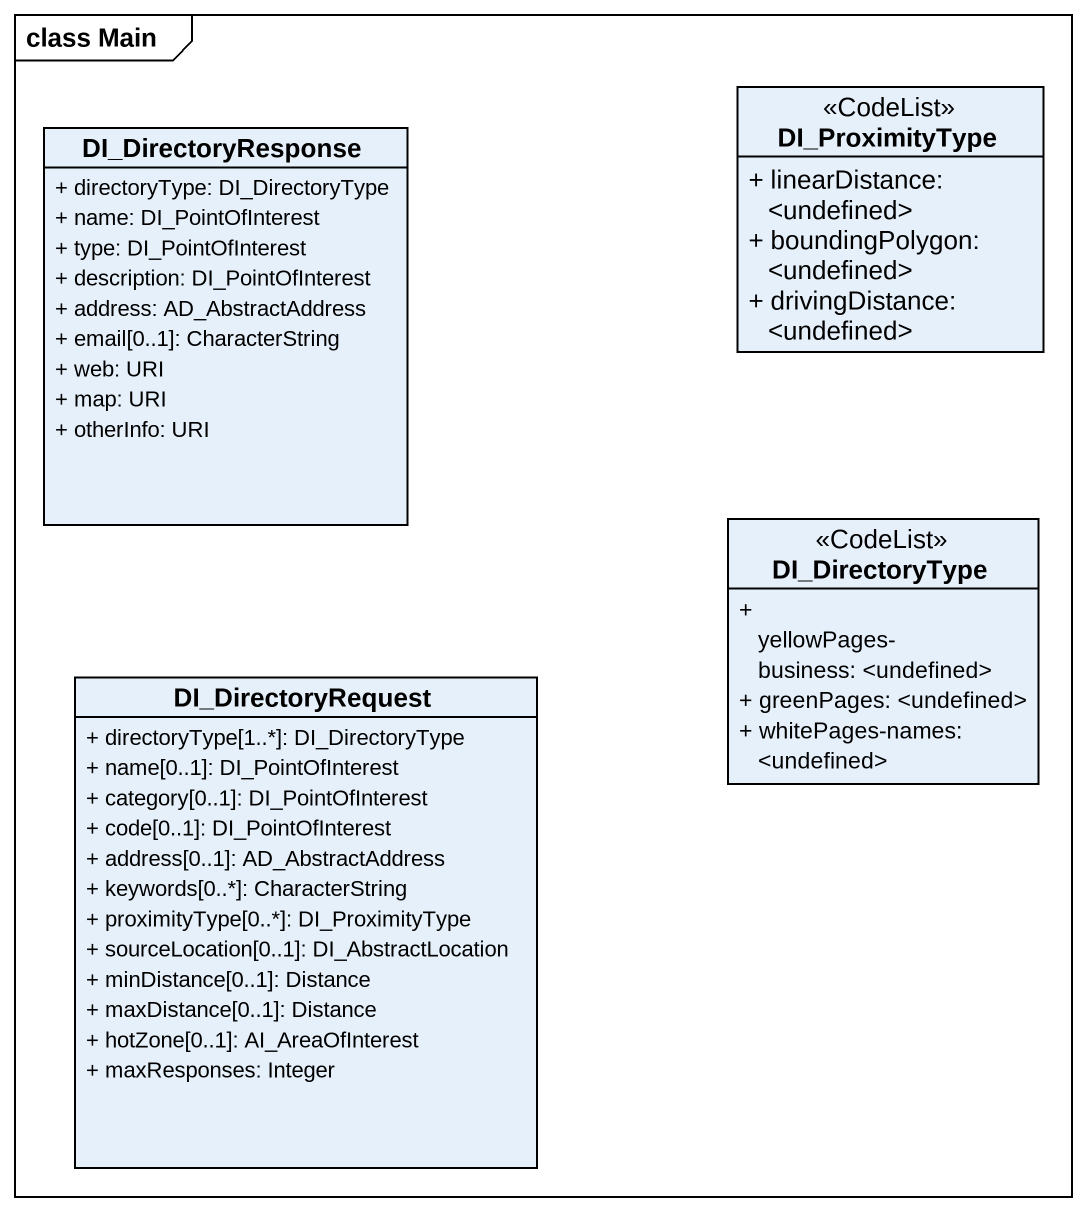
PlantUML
@startuml
mainframe class Main
hide circle
hide empty members
skinparam classAttributeIconSize 0
class DI_DirectoryResponse {
  + directoryType: DI_DirectoryType
  + name: DI_PointOfInterest
  + type: DI_PointOfInterest
  + description: DI_PointOfInterest
  + address: AD_AbstractAddress
  + email[0..1]: CharacterString
  + web: URI
  + map: URI
  + otherInfo: URI
}
class DI_ProximityType <<CodeList>> {
  + linearDistance: <undefined>
  + boundingPolygon: <undefined>
  + drivingDistance: <undefined>
}
class DI_DirectoryType <<CodeList>> {
  + yellowPages-business: <undefined>
  + greenPages: <undefined>
  + whitePages-names: <undefined>
}
class DI_DirectoryRequest {
  + directoryType[1..*]: DI_DirectoryType
  + name[0..1]: DI_PointOfInterest
  + category[0..1]: DI_PointOfInterest
  + code[0..1]: DI_PointOfInterest
  + address[0..1]: AD_AbstractAddress
  + keywords[0..*]: CharacterString
  + proximityType[0..*]: DI_ProximityType
  + sourceLocation[0..1]: DI_AbstractLocation
  + minDistance[0..1]: Distance
  + maxDistance[0..1]: Distance
  + hotZone[0..1]: AI_AreaOfInterest
  + maxResponses: Integer
}
@enduml
